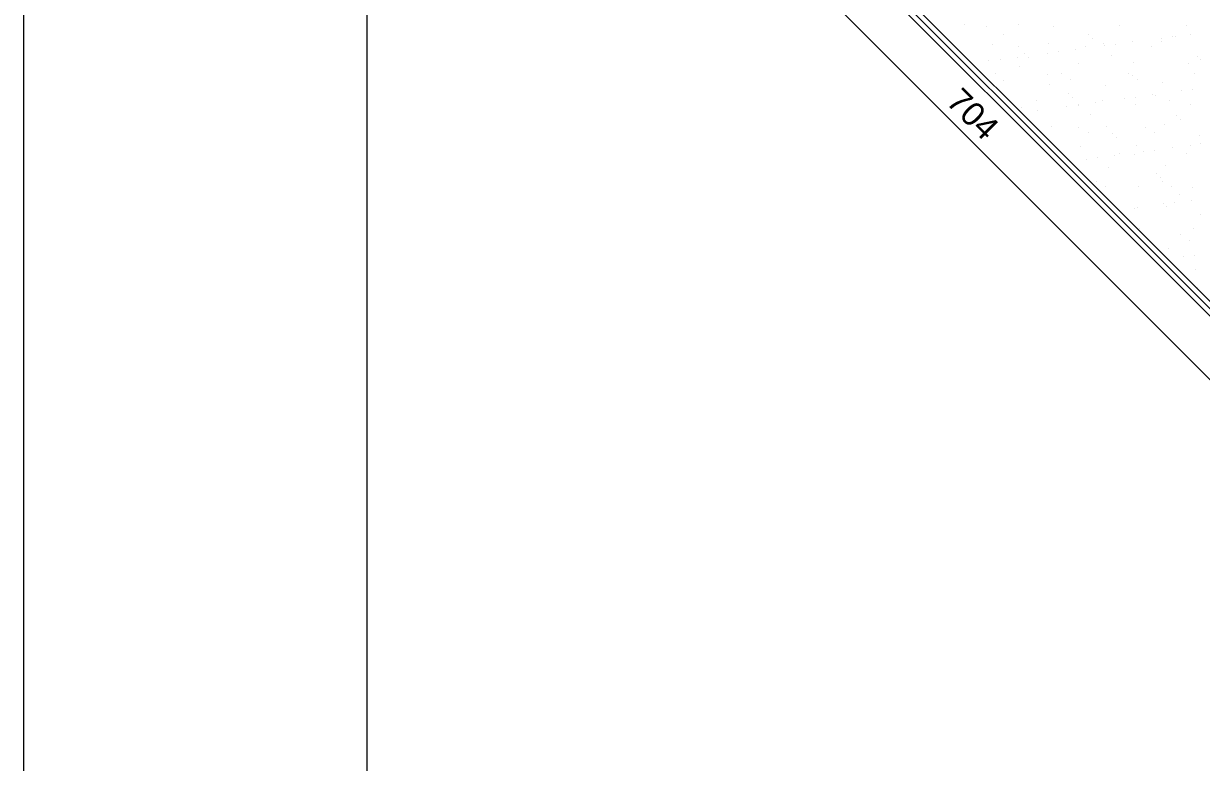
# Model space of a CAD drawing. Header units: millimetres. Extents: x 51.3 to 71.5, y 31.8 to 61.9.
# Drawn here: x 51.35 to 56.94, y 38.79 to 42.3 of the extents above; entities that cross this region are included whole.
import ezdxf

# ---------------------------------------------------------------- set-up
doc = ezdxf.new("R2010")
doc.units = ezdxf.units.MM
for name, color, linetype in [('PDF_COTAS', 1, 'Continuous'), ('PDF_Paredes Vista', 7, 'Continuous'), ('PDF_Texto', 7, 'Continuous')]:
    doc.layers.add(name, color=color, linetype=linetype)
doc.layers.add('PDF_Portas', color=7, linetype='Continuous', true_color=0xb85b5b)
doc.layers.add('PDF_Vegetação', color=7, linetype='Continuous', true_color=0x00dd37)
doc.styles.add('PDF Arial', font='arial.ttf')

msp = doc.modelspace()

# ---------------------------------------------------------------- linework, layer by layer
at = {"layer": 'PDF_COTAS', "lineweight": 5}
msp.add_lwpolyline([(53.2979, 44.294), (58.2744, 39.3176)], dxfattribs=at)
at = {"layer": 'PDF_Paredes Vista', "lineweight": 5}
msp.add_lwpolyline([(51.348, 31.7772), (71.509, 31.7772), (71.509, 61.8954), (51.348, 61.8954)], close=True, dxfattribs=at)
msp.add_lwpolyline([(70.8388, 32.3522), (70.8388, 61.3074), (52.978, 61.3074), (52.978, 32.3522), (71.509, 32.3522)], dxfattribs=at)
at = {"layer": 'PDF_Portas', "lineweight": 5}
for points in [[(53.4233, 44.4713), (58.4128, 39.4819), (64.5004, 39.4819), (64.5004, 39.5337), (58.4301, 39.5337), (53.4925, 44.4713)], [(64.5004, 39.5078), (58.4214, 39.5078), (53.4579, 44.4713)]]:
    msp.add_lwpolyline(points, dxfattribs=at)
at = {"layer": 'PDF_Vegetação', "lineweight": 5}
for points in [[(55.8143, 42.2965), (55.8143, 42.2965)], [(55.9181, 42.2879), (55.9181, 42.2879)], [(56.0737, 42.2965), (56.0737, 42.2965)], [(56.238, 42.2879), (56.238, 42.2879)], [(56.5536, 42.2922), (56.5536, 42.2922)], [(56.8692, 42.2922), (56.8692, 42.2922)], [(56.0002, 42.249), (56.0002, 42.249)], [(56.4066, 42.249), (56.4066, 42.249)], [(56.4239, 42.2317), (56.4239, 42.2317)], [(56.7525, 42.2317), (56.7525, 42.2317)], [(56.8044, 42.2403), (56.8044, 42.2403)], [(56.8174, 42.2403), (56.8174, 42.2403)], [(56.8865, 42.249), (56.8865, 42.249)], [(55.9483, 42.2014), (55.9483, 42.2014)], [(56.0737, 42.1927), (56.0737, 42.1927)], [(56.2164, 42.2057), (56.2164, 42.2057)], [(56.3418, 42.1755), (56.3418, 42.1755)], [(56.3893, 42.1927), (56.3893, 42.1927)], [(56.4758, 42.2057), (56.4758, 42.2057)], [(56.4801, 42.1971), (56.4801, 42.1971)], [(56.532, 42.2014), (56.532, 42.2014)], [(56.6141, 42.2144), (56.6141, 42.2144)], [(56.7049, 42.1927), (56.7049, 42.1927)], [(56.7525, 42.2144), (56.7525, 42.2144)], [(55.931, 42.1236), (55.931, 42.1236)], [(55.9872, 42.1322), (55.9872, 42.1322)], [(56.0694, 42.1409), (56.0694, 42.1409)], [(56.0996, 42.1582), (56.0996, 42.1582)], [(56.1213, 42.1409), (56.1213, 42.1409)], [(56.2077, 42.1582), (56.2077, 42.1582)], [(56.2596, 42.1668), (56.2596, 42.1668)], [(56.5147, 42.1495), (56.5147, 42.1495)], [(56.6185, 42.1149), (56.6185, 42.1149)], [(56.9211, 42.1452), (56.9211, 42.1452)], [(56.9384, 42.1279), (56.9384, 42.1279)], [(55.9613, 42.063), (55.9613, 42.063)], [(56.078, 42.0976), (56.078, 42.0976)], [(56.2077, 42.0587), (56.2077, 42.0587)], [(56.2769, 42.063), (56.2769, 42.063)], [(56.3547, 42.1106), (56.3547, 42.1106)], [(56.5925, 42.063), (56.5925, 42.063)], [(56.8779, 42.1106), (56.8779, 42.1106)], [(56.9082, 42.063), (56.9082, 42.063)], [(56.0002, 42.0328), (56.0002, 42.0328)], [(56.2207, 42.0112), (56.2207, 42.0112)], [(56.3201, 42.0371), (56.3201, 42.0371)], [(56.4844, 42.0068), (56.4844, 42.0068)], [(56.6141, 42.0544), (56.6141, 42.0544)], [(56.6358, 42.0371), (56.6358, 42.0371)], [(56.6358, 42.0371), (56.6358, 42.0371)], [(56.7568, 42.0198), (56.7568, 42.0198)], [(56.3115, 41.9679), (56.3115, 41.9679)], [(56.3288, 41.9506), (56.3288, 41.9506)], [(56.5752, 41.9463), (56.5752, 41.9463)], [(56.6271, 41.9506), (56.6271, 41.9506)], [(56.7093, 41.9636), (56.7093, 41.9636)], [(56.7222, 41.9593), (56.7222, 41.9593)], [(56.8476, 41.9809), (56.8476, 41.9809)], [(56.8995, 41.9895), (56.8995, 41.9895)], [(56.0867, 41.9031), (56.0867, 41.9031)], [(56.1558, 41.9377), (56.1558, 41.9377)], [(56.1602, 41.8901), (56.1602, 41.8901)], [(56.2985, 41.9074), (56.2985, 41.9074)], [(56.3547, 41.916), (56.3547, 41.916)], [(56.3591, 41.9117), (56.3591, 41.9117)], [(56.4369, 41.9247), (56.4369, 41.9247)], [(56.4715, 41.9377), (56.4715, 41.9377)], [(56.6271, 41.916), (56.6271, 41.916)], [(56.7871, 41.9377), (56.7871, 41.9377)], [(56.8865, 41.916), (56.8865, 41.916)], [(56.4153, 41.8685), (56.4153, 41.8685)], [(56.8217, 41.8642), (56.8217, 41.8642)], [(56.8433, 41.8469), (56.8433, 41.8469)], [(56.2293, 41.8123), (56.2293, 41.8123)], [(56.3591, 41.8079), (56.3591, 41.8079)], [(56.4023, 41.782), (56.4023, 41.782)], [(56.4888, 41.8123), (56.4888, 41.8123)], [(56.519, 41.7777), (56.519, 41.7777)], [(56.6747, 41.8079), (56.6747, 41.8079)], [(56.7179, 41.782), (56.7179, 41.782)], [(56.7655, 41.8209), (56.7655, 41.8209)], [(56.5363, 41.7604), (56.5363, 41.7604)], [(56.6314, 41.7215), (56.6314, 41.7215)], [(56.8909, 41.7215), (56.8909, 41.7215)], [(56.9298, 41.769), (56.9298, 41.769)], [(56.9384, 41.7301), (56.9384, 41.7301)], [(56.3677, 41.7172), (56.3677, 41.7172)], [(56.4455, 41.6653), (56.4455, 41.6653)], [(56.5277, 41.6739), (56.5277, 41.6739)], [(56.5536, 41.6826), (56.5536, 41.6826)], [(56.6228, 41.6782), (56.6228, 41.6782)], [(56.666, 41.6955), (56.666, 41.6955)], [(56.7179, 41.6999), (56.7179, 41.6999)], [(56.8044, 41.7128), (56.8044, 41.7128)], [(56.8692, 41.6826), (56.8692, 41.6826)], [(56.3936, 41.6566), (56.3936, 41.6566)], [(56.4974, 41.6177), (56.4974, 41.6177)], [(56.7698, 41.6264), (56.7698, 41.6264)], [(56.4412, 41.5529), (56.4412, 41.5529)], [(56.7266, 41.5874), (56.7266, 41.5874)], [(56.7439, 41.5702), (56.7439, 41.5702)], [(56.7568, 41.5529), (56.7568, 41.5529)], [(56.4844, 41.5269), (56.4844, 41.5269)], [(56.6401, 41.5269), (56.6401, 41.5269)], [(56.8001, 41.5269), (56.8001, 41.5269)], [(56.8995, 41.5226), (56.8995, 41.5226)], [(56.7612, 41.4448), (56.7612, 41.4448)], [(56.813, 41.4491), (56.813, 41.4491)], [(56.8347, 41.488), (56.8347, 41.488)], [(56.8952, 41.4621), (56.8952, 41.4621)], [(56.6228, 41.4231), (56.6228, 41.4231)], [(56.6358, 41.4275), (56.6358, 41.4275)], [(56.7741, 41.4318), (56.7741, 41.4318)], [(56.9341, 41.3929), (56.9341, 41.3929)], [(56.6444, 41.328), (56.6444, 41.328)], [(56.839, 41.2978), (56.839, 41.2978)], [(56.9038, 41.328), (56.9038, 41.328)], [(56.7828, 41.2329), (56.7828, 41.2329)], [(56.8822, 41.2718), (56.8822, 41.2718)], [(56.8563, 41.194), (56.8563, 41.194)], [(56.9082, 41.1983), (56.9082, 41.1983)], [(56.9125, 41.1335), (56.9125, 41.1335)], [(56.9211, 41.047), (56.9211, 41.047)]]:
    msp.add_lwpolyline(points, dxfattribs=at)

# ---------------------------------------------------------------- texts
at = {"layer": 'PDF_Texto', "insert": (55.7221, 41.9233), "char_height": 0.11253, "attachment_point": 7, "rotation": 315, "style": 'PDF Arial'}
msp.add_mtext('704', dxfattribs=at)

doc.saveas('drawing.dxf')
